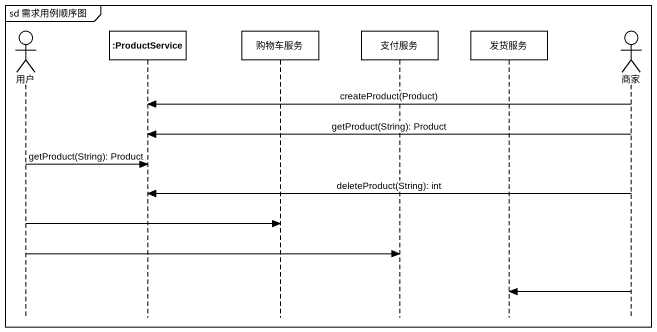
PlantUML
@startuml
mainframe sd 需求用例顺序图
hide footbox
actor 用户
participant ":ProductService" as ProductService
participant 购物车服务
participant 支付服务
participant 发货服务
actor 商家

商家 -> ProductService : createProduct(Product)
商家 -> ProductService : getProduct(String): Product
用户 -> ProductService : getProduct(String): Product
商家 -> ProductService : deleteProduct(String): int
用户 -> 购物车服务
用户 -> 支付服务
商家 -> 发货服务
@enduml
